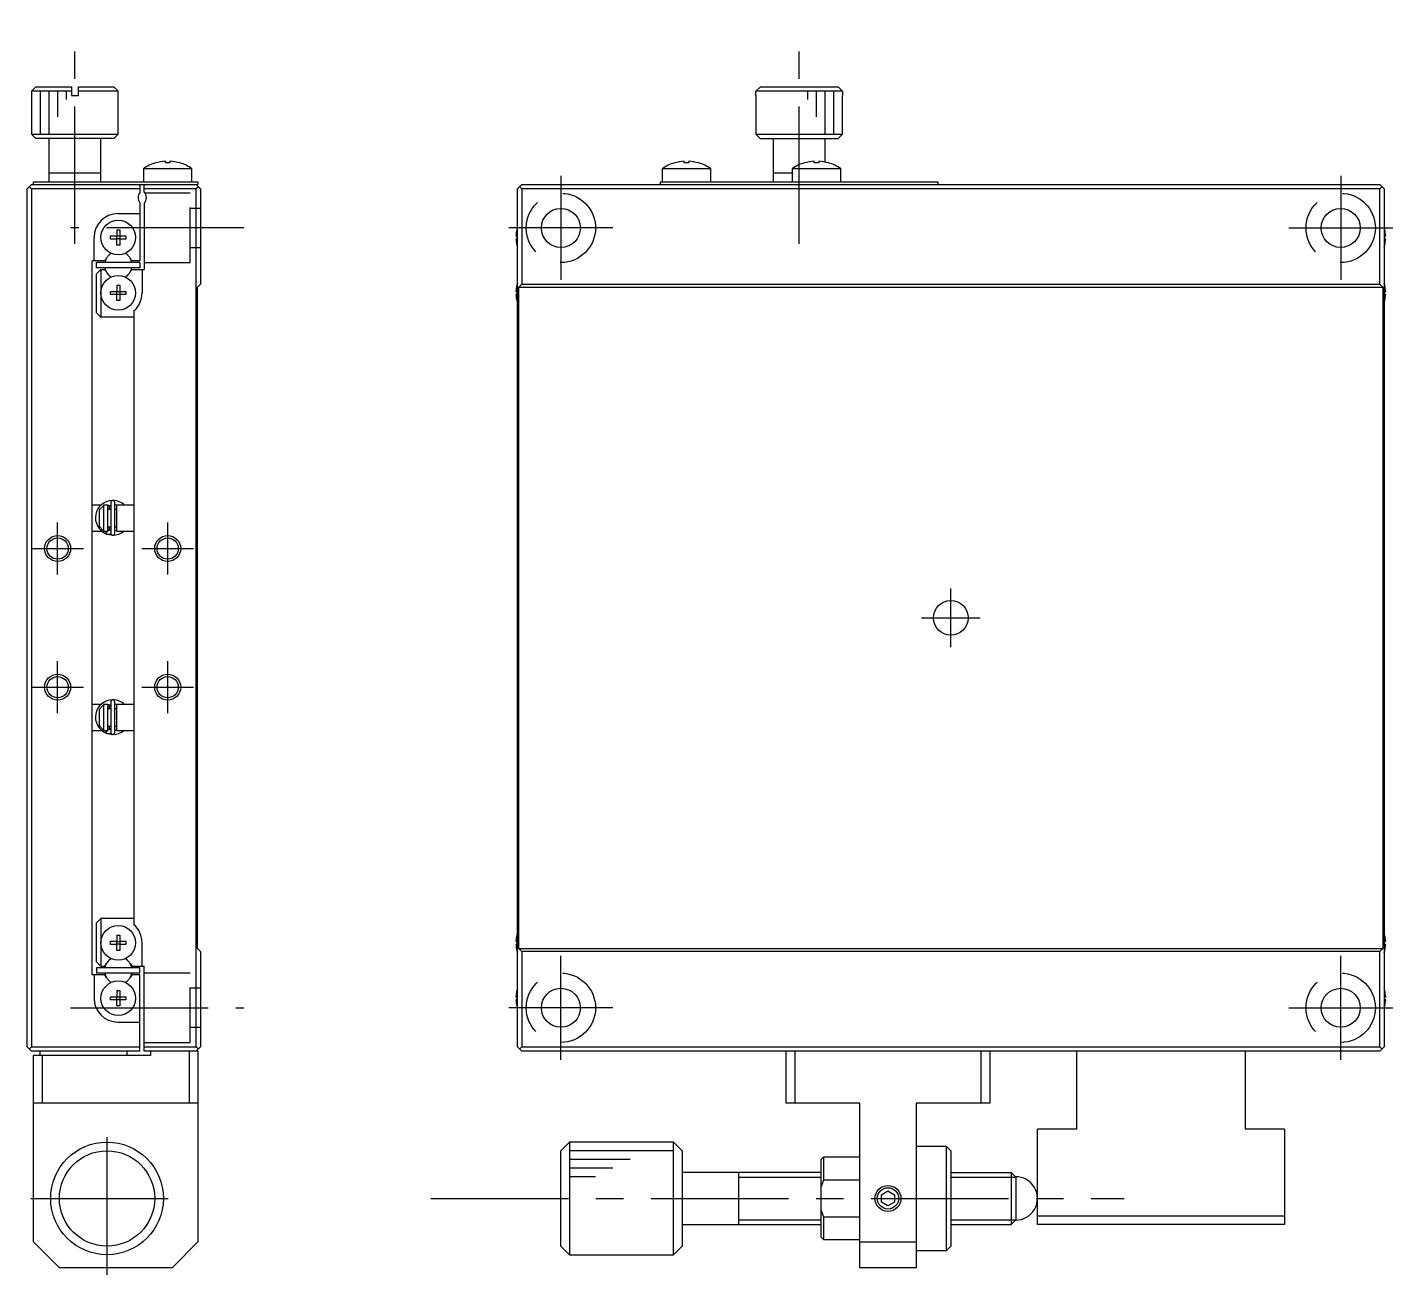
# Model space of a CAD drawing. Extents: x 0 to 346, y -8 to 251.
# Drawn here: x 188.6 to 346.2, y 60.3 to 204.3 of the extents above; entities that cross this region are included whole.
import ezdxf

# ---------------------------------------------------------------- set-up
doc = ezdxf.new("R2010")
doc.units = 0
doc.header["$LTSCALE"] = 0.5
doc.linetypes.add('CENTER', pattern=[50.8, 31.75, -6.35, 6.35, -6.35])
doc.linetypes.add('DASHED', pattern=[19.05, 12.7, -6.35])
for name, color, linetype in [('MSM_CENTER', 1, 'CENTER'), ('MSM_CONTINUOUS', 7, 'CONTINUOUS'), ('MSM_DASHED', 4, 'DASHED'), ('MSM_NARROW', 5, 'CONTINUOUS')]:
    doc.layers.add(name, color=color, linetype=linetype)

msp = doc.modelspace()

# ---------------------------------------------------------------- linework, layer by layer
at = {"layer": 'MSM_CENTER'}
for p, q in [((194.091961, 179.291837), (194.091961, 204.291837)), ((277.675445, 179.291837), (277.675445, 204.291837)), ((250.175445, 187.141837), (250.175445, 175.141837)), ((340.175442, 187.141837), (340.175442, 175.141837)), ((213.591961, 181.141837), (193.591961, 181.141837)), ((256.175445, 181.141837), (244.175445, 181.141837)), ((334.175442, 181.141837), (346.175442, 181.141837)), ((192.091961, 141.141836), (192.091961, 147.141838)), ((204.791961, 141.141836), (204.791961, 147.141838)), ((189.091959, 144.141837), (195.091962, 144.141837)), ((201.791959, 144.141837), (207.791962, 144.141837)), ((295.175445, 132.741837), (295.175445, 139.541837)), ((291.775445, 136.141837), (298.575445, 136.141837)), ((192.091961, 125.141836), (192.091961, 131.141838)), ((204.791961, 125.141836), (204.791961, 131.141838)), ((189.091959, 128.141837), (195.091962, 128.141837)), ((201.791959, 128.141837), (207.791962, 128.141837)), ((250.175445, 85.14184), (250.175445, 97.14184)), ((340.175442, 85.14184), (340.175442, 97.14184)), ((193.591961, 91.141837), (213.591961, 91.141837)), ((256.175445, 91.14184), (244.175445, 91.14184)), ((334.175442, 91.14184), (346.175442, 91.14184)), ((197.791961, 60.341837), (197.791961, 77.941837)), ((188.991961, 69.141837), (206.591961, 69.141837)), ((235.175445, 69.141837), (315.175445, 69.141837))]:
    msp.add_line(p, q, dxfattribs=at)
at = {"layer": 'MSM_CONTINUOUS'}
for p, q in [((189.591961, 197.441837), (189.091961, 196.941837)), ((189.591961, 197.441837), (193.691961, 197.441837)), ((193.691961, 197.441837), (193.691961, 196.441837)), ((194.491961, 197.441837), (198.591961, 197.441837)), ((194.491961, 196.441837), (194.491961, 197.441837)), ((199.091961, 196.941837), (198.591961, 197.441837)), ((272.691471, 196.941837), (273.193258, 197.441837)), ((273.193258, 197.441837), (282.157632, 197.441837)), ((282.157632, 197.441837), (282.65942, 196.941837)), ((193.691961, 196.941837), (189.091961, 196.941837)), ((189.091961, 196.941837), (189.091961, 191.941837)), ((193.691961, 196.441837), (194.491961, 196.441837)), ((199.091961, 196.941837), (194.491961, 196.941837)), ((199.091961, 191.941837), (199.091961, 196.941837)), ((272.675445, 196.441837), (272.691471, 196.441837)), ((272.675445, 196.441837), (272.675445, 191.941837)), ((272.691471, 196.441837), (272.691471, 196.941837)), ((282.65942, 196.941837), (272.691471, 196.941837)), ((282.65942, 196.941837), (282.65942, 196.441837)), ((282.65942, 196.441837), (282.675445, 196.441837)), ((282.675445, 191.941837), (282.675445, 196.441837)), ((189.091961, 191.941837), (199.091961, 191.941837)), ((189.091961, 191.941837), (189.591961, 191.441837)), ((198.591961, 191.441837), (189.591961, 191.441837)), ((191.091961, 191.441837), (191.091961, 186.441837)), ((197.091961, 186.441837), (197.091961, 191.441837)), ((198.591961, 191.441837), (199.091961, 191.941837)), ((272.675445, 191.941837), (282.675445, 191.941837)), ((272.675445, 191.941837), (273.175445, 191.441837)), ((273.175445, 191.441837), (282.175445, 191.441837)), ((274.675445, 191.441837), (274.675445, 186.441837)), ((280.675445, 188.733912), (280.675445, 191.441837)), ((282.175445, 191.441837), (282.675445, 191.941837)), ((201.991961, 187.9843), (207.591961, 187.9843)), ((201.991961, 187.9843), (201.991961, 186.441837)), ((203.392822, 188.635041), (203.389813, 188.64121)), ((204.531961, 188.635041), (204.531961, 188.828299)), ((205.051961, 188.635041), (204.531961, 188.635041)), ((205.051961, 188.828299), (205.051961, 188.635041)), ((206.194109, 188.64121), (206.1911, 188.635041)), ((207.591961, 186.441837), (207.591961, 187.9843)), ((261.875445, 187.9843), (261.875445, 186.441837)), ((261.875445, 187.9843), (267.475445, 187.9843)), ((263.276306, 188.635041), (263.273297, 188.64121)), ((264.415445, 188.635041), (264.415445, 188.828299)), ((264.935445, 188.635041), (264.415445, 188.635041)), ((264.935445, 188.828299), (264.935445, 188.635041)), ((266.077593, 188.64121), (266.074584, 188.635041)), ((267.475445, 186.441837), (267.475445, 187.9843)), ((276.875445, 187.9843), (276.875445, 186.441837)), ((276.875445, 187.9843), (282.475445, 187.9843)), ((278.276306, 188.635041), (278.273297, 188.64121)), ((279.415445, 188.635041), (279.415445, 188.828299)), ((279.935445, 188.635041), (279.415445, 188.635041)), ((279.935445, 188.828299), (279.935445, 188.635041)), ((281.077593, 188.64121), (281.074584, 188.635041)), ((282.475445, 186.441837), (282.475445, 187.9843)), ((189.091961, 186.141837), (188.591961, 185.641837)), ((189.091961, 186.141837), (208.291961, 186.141837)), ((189.291961, 186.141837), (189.291961, 186.441837)), ((189.291961, 186.441837), (208.291961, 186.441837)), ((197.091961, 187.441837), (191.091961, 187.441837)), ((201.591961, 186.141837), (201.591961, 185.241837)), ((202.091961, 185.303275), (202.091961, 186.141837)), ((208.591961, 185.641837), (208.091961, 186.141837)), ((208.291961, 186.441837), (208.291961, 186.141837)), ((245.675445, 186.141837), (245.175445, 185.641837)), ((245.675445, 186.141837), (344.675445, 186.141837)), ((261.675445, 186.141837), (261.675445, 186.441837)), ((261.675445, 186.441837), (293.675445, 186.441837)), ((276.875445, 187.441837), (274.675445, 187.441837)), ((293.675445, 186.441837), (293.675445, 186.141837)), ((345.175445, 185.641837), (344.675445, 186.141837)), ((188.591961, 86.641837), (188.591961, 185.641837)), ((189.091961, 185.641837), (188.841961, 185.891837)), ((201.591961, 185.641837), (189.091961, 185.641837)), ((189.091961, 185.641837), (189.091961, 86.641837)), ((208.091961, 185.641837), (202.091961, 185.641837)), ((208.341961, 185.891837), (208.091961, 185.641837)), ((208.091961, 86.641837), (208.091961, 185.641837)), ((208.591961, 185.641837), (208.591961, 174.641837)), ((245.175445, 86.641837), (245.175445, 185.641837)), ((245.675445, 185.641837), (245.425445, 185.891837)), ((344.675445, 185.641837), (245.675445, 185.641837)), ((245.675445, 185.641837), (245.675445, 174.641837)), ((344.925445, 185.891837), (344.675445, 185.641837)), ((344.675445, 174.641837), (344.675445, 185.641837)), ((345.175445, 185.641837), (345.175445, 86.641837)), ((201.591961, 184.041837), (201.591961, 177.341837)), ((202.091961, 183.980399), (202.091961, 176.341837)), ((199.041961, 182.791837), (201.591961, 182.791837)), ((196.291961, 177.341837), (196.291961, 180.041837)), ((198.2056, 179.861837), (198.2056, 180.221837)), ((198.2056, 180.221837), (198.911961, 180.221837)), ((198.911961, 179.861837), (198.2056, 179.861837)), ((198.911961, 180.928198), (199.271961, 180.928198)), ((198.911961, 180.928198), (198.911961, 180.221837)), ((198.922333, 180.211465), (198.911961, 180.221837)), ((198.922333, 179.872209), (198.911961, 179.861837)), ((198.911961, 179.155475), (198.911961, 179.861837)), ((198.922333, 180.211465), (199.261589, 180.211465)), ((198.922333, 179.872209), (198.922333, 180.211465)), ((199.261589, 179.872209), (198.922333, 179.872209)), ((199.261589, 180.211465), (199.271961, 180.221837)), ((199.261589, 180.211465), (199.261589, 179.872209)), ((199.261589, 179.872209), (199.271961, 179.861837)), ((199.271961, 180.928198), (199.271961, 180.221837)), ((199.271961, 180.221837), (199.978323, 180.221837)), ((199.271961, 179.861837), (199.271961, 179.155475)), ((199.978323, 179.861837), (199.271961, 179.861837)), ((199.978323, 180.221837), (199.978323, 179.861837)), ((244.985586, 180.221837), (245.105924, 180.221837)), ((245.105924, 179.861837), (244.985586, 179.861837)), ((245.101301, 180.930453), (245.105924, 180.928198)), ((245.105924, 180.221837), (245.105924, 179.861837)), ((345.244967, 180.928198), (345.249589, 180.930453)), ((345.244967, 180.221837), (345.365304, 180.221837)), ((345.244967, 179.861837), (345.244967, 180.221837)), ((345.365304, 179.861837), (345.244967, 179.861837)), ((199.271961, 179.155475), (198.911961, 179.155475)), ((245.105924, 179.155475), (245.101301, 179.153221)), ((345.249589, 179.153221), (345.244967, 179.155475)), ((196.091961, 94.941837), (196.091961, 177.341837)), ((197.547549, 177.341837), (196.091961, 177.341837)), ((196.591961, 176.541837), (196.591961, 177.141837)), ((201.591961, 177.141837), (196.591961, 177.141837)), ((201.591961, 176.541837), (196.591961, 176.541837)), ((197.717146, 177.635587), (197.547549, 177.341837)), ((200.636373, 177.341837), (200.466776, 177.635587)), ((201.591961, 177.341837), (200.636373, 177.341837)), ((201.591961, 177.141837), (201.591961, 176.541837)), ((196.591961, 175.841837), (197.091961, 176.341837)), ((196.591961, 171.341837), (196.591961, 175.841837)), ((197.091961, 176.341837), (197.547549, 176.341837)), ((197.091961, 176.341837), (197.091961, 170.841837)), ((197.547549, 176.341837), (197.717146, 176.048087)), ((200.466776, 176.048087), (200.636373, 176.341837)), ((200.636373, 176.341837), (202.091961, 176.341837)), ((201.841961, 176.341837), (201.841961, 173.641837)), ((198.2056, 173.461837), (198.2056, 173.821837)), ((198.2056, 173.821837), (198.911961, 173.821837)), ((198.911961, 173.461837), (198.2056, 173.461837)), ((198.911961, 174.528198), (199.271961, 174.528198)), ((198.911961, 174.528198), (198.911961, 173.821837)), ((198.922333, 173.811465), (198.911961, 173.821837)), ((198.922333, 173.472209), (198.911961, 173.461837)), ((198.911961, 172.755475), (198.911961, 173.461837)), ((198.922333, 173.811465), (199.261589, 173.811465)), ((198.922333, 173.472209), (198.922333, 173.811465)), ((199.261589, 173.472209), (198.922333, 173.472209)), ((199.261589, 173.811465), (199.271961, 173.821837)), ((199.261589, 173.811465), (199.261589, 173.472209)), ((199.261589, 173.472209), (199.271961, 173.461837)), ((199.271961, 174.528198), (199.271961, 173.821837)), ((199.271961, 173.821837), (199.978323, 173.821837)), ((199.271961, 173.461837), (199.271961, 172.755475)), ((199.978323, 173.461837), (199.271961, 173.461837)), ((199.978323, 173.821837), (199.978323, 173.461837)), ((208.241961, 174.291837), (208.591961, 174.641837)), ((208.241961, 97.991837), (208.241961, 174.291837)), ((244.985586, 173.821837), (245.105924, 173.821837)), ((245.105924, 173.461837), (244.985586, 173.461837)), ((245.101301, 174.530453), (245.105924, 174.528198)), ((245.105924, 173.821837), (245.105924, 173.461837)), ((245.325445, 174.291837), (245.675445, 174.641837)), ((245.325445, 97.991837), (245.325445, 174.291837)), ((245.325445, 174.291837), (345.025445, 174.291837)), ((245.675445, 174.641837), (344.675445, 174.641837)), ((344.675445, 174.641837), (345.025445, 174.291837)), ((345.025445, 174.291837), (345.025445, 97.991837)), ((345.244967, 174.528198), (345.249589, 174.530453)), ((345.244967, 173.821837), (345.365304, 173.821837)), ((345.244967, 173.461837), (345.244967, 173.821837)), ((345.365304, 173.461837), (345.244967, 173.461837)), ((199.271961, 172.755475), (198.911961, 172.755475)), ((245.105924, 172.755475), (245.101301, 172.753221)), ((345.249589, 172.753221), (345.244967, 172.755475)), ((197.091961, 170.841837), (196.591961, 171.341837)), ((200.891961, 170.841837), (197.091961, 170.841837)), ((200.891961, 171.562775), (200.891961, 100.720899)), ((197.090316, 149.141837), (196.091961, 149.141837)), ((196.891961, 148.558352), (197.391961, 149.08752)), ((196.891961, 148.558352), (196.891961, 146.725322)), ((197.891961, 149.141837), (197.391961, 149.141837)), ((197.391961, 149.141837), (197.391961, 146.141837)), ((197.731091, 149.544998), (197.678997, 149.525335)), ((197.891961, 146.141837), (197.891961, 149.141837)), ((198.232145, 148.641837), (197.891961, 148.641837)), ((197.895627, 149.124497), (197.906707, 149.126938)), ((197.906707, 149.126938), (197.920158, 149.129256)), ((197.920158, 149.129256), (197.933712, 149.130892)), ((197.933712, 149.130892), (197.947332, 149.131843)), ((197.947332, 149.131843), (197.960985, 149.132104)), ((197.960985, 149.132104), (197.974635, 149.131676)), ((197.974635, 149.131676), (197.988247, 149.13056)), ((197.988247, 149.13056), (198.001786, 149.128757)), ((198.001786, 149.128757), (198.015216, 149.126274)), ((198.015216, 149.126274), (198.028504, 149.123117)), ((198.028504, 149.123117), (198.041615, 149.119295)), ((198.041615, 149.119295), (198.054515, 149.114817)), ((198.054515, 149.114817), (198.067173, 149.109697)), ((198.067173, 149.109697), (198.079555, 149.103949)), ((198.079555, 149.103949), (198.091631, 149.097587)), ((198.091631, 149.097587), (198.103371, 149.090629)), ((198.091961, 148.641837), (198.091961, 149.097853)), ((198.103371, 149.090629), (198.114745, 149.083093)), ((198.114745, 149.083093), (198.125726, 149.075)), ((198.125726, 149.075), (198.136287, 149.066372)), ((198.136287, 149.066372), (198.146402, 149.05723)), ((198.146402, 149.05723), (198.156048, 149.047598)), ((198.156048, 149.047598), (198.1652, 149.037501)), ((198.1652, 149.037501), (198.173837, 149.026966)), ((198.173837, 149.026966), (198.18194, 149.016018)), ((198.18194, 149.016018), (198.18949, 149.004686)), ((198.18949, 149.004686), (198.196469, 148.992997)), ((198.196469, 148.992997), (198.20286, 148.980982)), ((198.20286, 148.980982), (198.208651, 148.968668)), ((198.208651, 148.968668), (198.213827, 148.956088)), ((198.213827, 148.956088), (198.218378, 148.943271)), ((198.218378, 148.943271), (198.222292, 148.930249)), ((198.222292, 148.930249), (198.225562, 148.917052)), ((198.225562, 148.917052), (198.228181, 148.903714)), ((198.228181, 148.903714), (198.230142, 148.890265)), ((198.230142, 148.890265), (198.231441, 148.876738)), ((198.231441, 148.876738), (198.232076, 148.863165)), ((198.232076, 148.863165), (198.232145, 148.857058)), ((198.232145, 149.457921), (198.232145, 145.907921)), ((198.682145, 145.907921), (198.682145, 149.457921)), ((198.891961, 148.641837), (198.682145, 148.641837)), ((198.68221, 149.216716), (198.980977, 149.142245)), ((200.891961, 149.141837), (198.891961, 149.141837)), ((198.891961, 149.141837), (198.891961, 146.141837)), ((197.391961, 146.196154), (196.891961, 146.725322)), ((197.891961, 146.641837), (198.232145, 146.641837)), ((198.091961, 146.26837), (198.091961, 146.641837)), ((198.682145, 146.641837), (198.891961, 146.641837)), ((196.091961, 146.141837), (197.183617, 146.141837)), ((197.391961, 146.141837), (197.891961, 146.141837)), ((197.597278, 145.877831), (197.677841, 145.841594)), ((197.669966, 145.844899), (197.750225, 146.086811)), ((197.677135, 145.849), (197.677102, 145.845069)), ((197.677102, 145.845069), (197.677502, 145.842579)), ((197.677687, 145.854084), (197.677135, 145.849)), ((197.677502, 145.842579), (197.677815, 145.841755)), ((197.678753, 145.860292), (197.677687, 145.854084)), ((197.677815, 145.841755), (197.678997, 145.840508)), ((197.677841, 145.841594), (197.722225, 145.823459)), ((197.680329, 145.867586), (197.678753, 145.860292)), ((197.678997, 145.840508), (197.710659, 145.82801)), ((197.682404, 145.875925), (197.680329, 145.867586)), ((197.684967, 145.88526), (197.682404, 145.875925)), ((197.688003, 145.895538), (197.684967, 145.88526)), ((197.691494, 145.906699), (197.688003, 145.895538)), ((197.69542, 145.918677), (197.691494, 145.906699)), ((197.699759, 145.931404), (197.69542, 145.918677)), ((197.704484, 145.944806), (197.699759, 145.931404)), ((197.70957, 145.958805), (197.704484, 145.944806)), ((197.714985, 145.97332), (197.70957, 145.958805)), ((197.710659, 145.82801), (197.744678, 145.816456)), ((197.720699, 145.988267), (197.714985, 145.97332)), ((197.726679, 146.003559), (197.720699, 145.988267)), ((197.722225, 145.823459), (198.437739, 145.683777)), ((197.73289, 146.019107), (197.726679, 146.003559)), ((197.739296, 146.034821), (197.73289, 146.019107)), ((197.74586, 146.050611), (197.739296, 146.034821)), ((197.744678, 145.816456), (197.779225, 145.806612)), ((197.752544, 146.066384), (197.74586, 146.050611)), ((197.750225, 146.086811), (197.775363, 146.141853)), ((197.759308, 146.08205), (197.752544, 146.066384)), ((197.766115, 146.097516), (197.759308, 146.08205)), ((197.772924, 146.112695), (197.766115, 146.097516)), ((197.779695, 146.127497), (197.772924, 146.112695)), ((197.779225, 145.806612), (197.814216, 145.798502)), ((197.786391, 146.141837), (197.779695, 146.127497)), ((197.814216, 145.798502), (197.849563, 145.792146)), ((197.849563, 145.792146), (197.88518, 145.787561)), ((197.88518, 145.787561), (197.920979, 145.784755)), ((197.900602, 146.24019), (197.891943, 146.242266)), ((197.914004, 146.237561), (197.900602, 146.24019)), ((197.927522, 146.235612), (197.914004, 146.237561)), ((197.920979, 145.784755), (197.956872, 145.783738)), ((197.941121, 146.234348), (197.927522, 146.235612)), ((197.954764, 146.233772), (197.941121, 146.234348)), ((197.968418, 146.233886), (197.954764, 146.233772)), ((197.956872, 145.783738), (197.992771, 145.78451)), ((197.982046, 146.234689), (197.968418, 146.233886)), ((197.995615, 146.236178), (197.982046, 146.234689)), ((197.992771, 145.78451), (198.028587, 145.787069)), ((198.009088, 146.238349), (197.995615, 146.236178)), ((198.022432, 146.241195), (198.009088, 146.238349)), ((198.035612, 146.244709), (198.022432, 146.241195)), ((198.028587, 145.787069), (198.064232, 145.79141)), ((198.048596, 146.248881), (198.035612, 146.244709)), ((198.06135, 146.253698), (198.048596, 146.248881)), ((198.073843, 146.259148), (198.06135, 146.253698)), ((198.064232, 145.79141), (198.099619, 145.797522)), ((198.086043, 146.265216), (198.073843, 146.259148)), ((198.097921, 146.271885), (198.086043, 146.265216)), ((198.109448, 146.279138), (198.097921, 146.271885)), ((198.099619, 145.797522), (198.134661, 145.80539)), ((198.120594, 146.286955), (198.109448, 146.279138)), ((198.131335, 146.295315), (198.120594, 146.286955)), ((198.141643, 146.304197), (198.131335, 146.295315)), ((198.134661, 145.80539), (198.169271, 145.814995)), ((198.151495, 146.313579), (198.141643, 146.304197)), ((198.160866, 146.323435), (198.151495, 146.313579)), ((198.169736, 146.333742), (198.160866, 146.323435)), ((198.169271, 145.814995), (198.203364, 145.826312)), ((198.178084, 146.344473), (198.169736, 146.333742)), ((198.185889, 146.355601), (198.178084, 146.344473)), ((198.193135, 146.367098), (198.185889, 146.355601)), ((198.199804, 146.378938), (198.193135, 146.367098)), ((198.205882, 146.39109), (198.199804, 146.378938)), ((198.203364, 145.826312), (198.236857, 145.839316)), ((198.211354, 146.403525), (198.205882, 146.39109)), ((198.216209, 146.416213), (198.211354, 146.403525)), ((198.220434, 146.429123), (198.216209, 146.416213)), ((198.224021, 146.442225), (198.220434, 146.429123)), ((198.226962, 146.455488), (198.224021, 146.442225)), ((198.229249, 146.468878), (198.226962, 146.455488)), ((198.230877, 146.482365), (198.229249, 146.468878)), ((198.231843, 146.495916), (198.230877, 146.482365)), ((198.232145, 146.508785), (198.231843, 146.495916)), ((198.236857, 145.839316), (198.242228, 145.841582)), ((198.892086, 146.194891), (198.682201, 146.148813)), ((198.891961, 146.141837), (200.891961, 146.141837)), ((197.090316, 126.141837), (196.091961, 126.141837)), ((196.891961, 125.558352), (197.391961, 126.08752)), ((197.891961, 126.141837), (197.391961, 126.141837)), ((197.391961, 126.141837), (197.391961, 123.141837)), ((197.731091, 126.544998), (197.678997, 126.525335)), ((197.891961, 123.141837), (197.891961, 126.141837)), ((197.895627, 126.124497), (197.906707, 126.126938)), ((197.906707, 126.126938), (197.920158, 126.129256)), ((197.920158, 126.129256), (197.933712, 126.130892)), ((197.933712, 126.130892), (197.947332, 126.131843)), ((197.947332, 126.131843), (197.960985, 126.132104)), ((197.960985, 126.132104), (197.974635, 126.131676)), ((197.974635, 126.131676), (197.988247, 126.13056)), ((197.988247, 126.13056), (198.001786, 126.128757)), ((198.001786, 126.128757), (198.015216, 126.126274)), ((198.015216, 126.126274), (198.028504, 126.123117)), ((198.028504, 126.123117), (198.041615, 126.119295)), ((198.041615, 126.119295), (198.054515, 126.114817)), ((198.054515, 126.114817), (198.067173, 126.109697)), ((198.067173, 126.109697), (198.079555, 126.103949)), ((198.079555, 126.103949), (198.091631, 126.097587)), ((198.091631, 126.097587), (198.103371, 126.090629)), ((198.091961, 125.641837), (198.091961, 126.097853)), ((198.103371, 126.090629), (198.114745, 126.083093)), ((198.114745, 126.083093), (198.125726, 126.075)), ((198.125726, 126.075), (198.136287, 126.066372)), ((198.232145, 126.457921), (198.232145, 122.907921)), ((198.682145, 122.907921), (198.682145, 126.457921)), ((198.68221, 126.216716), (198.980977, 126.142245)), ((200.891961, 126.141837), (198.891961, 126.141837)), ((198.891961, 126.141837), (198.891961, 123.141837)), ((196.891961, 125.558352), (196.891961, 123.725322)), ((198.232145, 125.641837), (197.891961, 125.641837)), ((198.136287, 126.066372), (198.146402, 126.05723)), ((198.146402, 126.05723), (198.156048, 126.047598)), ((198.156048, 126.047598), (198.1652, 126.037501)), ((198.1652, 126.037501), (198.173837, 126.026966)), ((198.173837, 126.026966), (198.18194, 126.016018)), ((198.18194, 126.016018), (198.18949, 126.004686)), ((198.18949, 126.004686), (198.196469, 125.992997)), ((198.196469, 125.992997), (198.20286, 125.980982)), ((198.20286, 125.980982), (198.208651, 125.968668)), ((198.208651, 125.968668), (198.213827, 125.956088)), ((198.213827, 125.956088), (198.218378, 125.943271)), ((198.218378, 125.943271), (198.222292, 125.930249)), ((198.222292, 125.930249), (198.225562, 125.917052)), ((198.225562, 125.917052), (198.228181, 125.903714)), ((198.228181, 125.903714), (198.230142, 125.890265)), ((198.230142, 125.890265), (198.231441, 125.876738)), ((198.231441, 125.876738), (198.232076, 125.863165)), ((198.232076, 125.863165), (198.232145, 125.857058)), ((198.891961, 125.641837), (198.682145, 125.641837)), ((196.091961, 123.141837), (197.183617, 123.141837)), ((197.391961, 123.196154), (196.891961, 123.725322)), ((197.391961, 123.141837), (197.891961, 123.141837)), ((197.669966, 122.844899), (197.750225, 123.086811)), ((197.69543, 122.918705), (197.691503, 122.906726)), ((197.699768, 122.931432), (197.69543, 122.918705)), ((197.704494, 122.944833), (197.699768, 122.931432)), ((197.709579, 122.958831), (197.704494, 122.944833)), ((197.714994, 122.973344), (197.709579, 122.958831)), ((197.720708, 122.988289), (197.714994, 122.973344)), ((197.726687, 123.003579), (197.720708, 122.988289)), ((197.732898, 123.019125), (197.726687, 123.003579)), ((197.739303, 123.034838), (197.732898, 123.019125)), ((197.745866, 123.050625), (197.739303, 123.034838)), ((197.752549, 123.066396), (197.745866, 123.050625)), ((197.750225, 123.086811), (197.775363, 123.141853)), ((197.759312, 123.082059), (197.752549, 123.066396)), ((197.766118, 123.097523), (197.759312, 123.082059)), ((197.772926, 123.112699), (197.766118, 123.097523)), ((197.779696, 123.127499), (197.772926, 123.112699)), ((197.786391, 123.141837), (197.779696, 123.127499)), ((197.900602, 123.24019), (197.891943, 123.242266)), ((197.891961, 123.641837), (198.232145, 123.641837)), ((197.914004, 123.237561), (197.900602, 123.24019)), ((197.927522, 123.235612), (197.914004, 123.237561)), ((197.941121, 123.234348), (197.927522, 123.235612)), ((197.954764, 123.233772), (197.941121, 123.234348)), ((197.968418, 123.233886), (197.954764, 123.233772)), ((197.982046, 123.234689), (197.968418, 123.233886)), ((197.995615, 123.236178), (197.982046, 123.234689)), ((198.009088, 123.238349), (197.995615, 123.236178)), ((198.022432, 123.241195), (198.009088, 123.238349)), ((198.035612, 123.244709), (198.022432, 123.241195)), ((198.048596, 123.248881), (198.035612, 123.244709)), ((198.06135, 123.253698), (198.048596, 123.248881)), ((198.073843, 123.259148), (198.06135, 123.253698)), ((198.086043, 123.265216), (198.073843, 123.259148)), ((198.097921, 123.271885), (198.086043, 123.265216)), ((198.091961, 123.26837), (198.091961, 123.641837)), ((198.109448, 123.279138), (198.097921, 123.271885)), ((198.120594, 123.286955), (198.109448, 123.279138)), ((198.131335, 123.295315), (198.120594, 123.286955)), ((198.141643, 123.304197), (198.131335, 123.295315)), ((198.151495, 123.313579), (198.141643, 123.304197)), ((198.160866, 123.323435), (198.151495, 123.313579)), ((198.169736, 123.333742), (198.160866, 123.323435)), ((198.178084, 123.344473), (198.169736, 123.333742)), ((198.185889, 123.355601), (198.178084, 123.344473)), ((198.193135, 123.367098), (198.185889, 123.355601)), ((198.199804, 123.378938), (198.193135, 123.367098)), ((198.205882, 123.39109), (198.199804, 123.378938)), ((198.211354, 123.403525), (198.205882, 123.39109)), ((198.216209, 123.416213), (198.211354, 123.403525)), ((198.220434, 123.429123), (198.216209, 123.416213)), ((198.224021, 123.442225), (198.220434, 123.429123)), ((198.226962, 123.455488), (198.224021, 123.442225)), ((198.229249, 123.468878), (198.226962, 123.455488)), ((198.230877, 123.482365), (198.229249, 123.468878)), ((198.231843, 123.495916), (198.230877, 123.482365)), ((198.232145, 123.508785), (198.231843, 123.495916)), ((198.682145, 123.641837), (198.891961, 123.641837)), ((198.892086, 123.194891), (198.682201, 123.148813)), ((198.891961, 123.141837), (200.891961, 123.141837)), ((197.597278, 122.877831), (197.670396, 122.84476)), ((197.670396, 122.84476), (197.722225, 122.823459)), ((197.677136, 122.849016), (197.677101, 122.845081)), ((197.677101, 122.845081), (197.677502, 122.842579)), ((197.677689, 122.854103), (197.677136, 122.849016)), ((197.677502, 122.842579), (197.677815, 122.841755)), ((197.678757, 122.860313), (197.677689, 122.854103)), ((197.677815, 122.841755), (197.678997, 122.840508)), ((197.680334, 122.867609), (197.678757, 122.860313)), ((197.678997, 122.840508), (197.710659, 122.82801)), ((197.682411, 122.87595), (197.680334, 122.867609)), ((197.684975, 122.885287), (197.682411, 122.87595)), ((197.688011, 122.895565), (197.684975, 122.885287)), ((197.691503, 122.906726), (197.688011, 122.895565)), ((197.710659, 122.82801), (197.744678, 122.816456)), ((197.722225, 122.823459), (198.437739, 122.683777)), ((197.744678, 122.816456), (197.779225, 122.806612)), ((197.779225, 122.806612), (197.814216, 122.798502)), ((197.814216, 122.798502), (197.849563, 122.792146)), ((197.849563, 122.792146), (197.88518, 122.787561)), ((197.88518, 122.787561), (197.920979, 122.784755)), ((197.920979, 122.784755), (197.956872, 122.783738)), ((197.956872, 122.783738), (197.992771, 122.78451)), ((197.992771, 122.78451), (198.028587, 122.787069)), ((198.028587, 122.787069), (198.064232, 122.79141)), ((198.064232, 122.79141), (198.099619, 122.797522)), ((198.099619, 122.797522), (198.134661, 122.80539)), ((198.134661, 122.80539), (198.169271, 122.814995)), ((198.169271, 122.814995), (198.203364, 122.826312)), ((198.203364, 122.826312), (198.236857, 122.839316)), ((198.236857, 122.839316), (198.242228, 122.841582)), ((196.591961, 100.941837), (197.091961, 101.441837)), ((196.591961, 96.441837), (196.591961, 100.941837)), ((200.891961, 101.441837), (197.091961, 101.441837)), ((197.091961, 101.441837), (197.091961, 95.941837)), ((198.911961, 99.528198), (199.271961, 99.528198)), ((198.911961, 99.528198), (198.911961, 98.821837)), ((199.271961, 99.528198), (199.271961, 98.821837)), ((245.101301, 99.530453), (245.105924, 99.528198)), ((345.244967, 99.528198), (345.249589, 99.530453)), ((198.2056, 98.461837), (198.2056, 98.821837)), ((198.2056, 98.821837), (198.911961, 98.821837)), ((198.911961, 98.461837), (198.2056, 98.461837)), ((198.922333, 98.811465), (198.911961, 98.821837)), ((198.922333, 98.472209), (198.911961, 98.461837)), ((198.911961, 97.755475), (198.911961, 98.461837)), ((199.271961, 97.755475), (198.911961, 97.755475)), ((198.922333, 98.811465), (199.261589, 98.811465)), ((198.922333, 98.472209), (198.922333, 98.811465)), ((199.261589, 98.472209), (198.922333, 98.472209)), ((199.261589, 98.811465), (199.271961, 98.821837)), ((199.261589, 98.811465), (199.261589, 98.472209)), ((199.261589, 98.472209), (199.271961, 98.461837)), ((199.271961, 98.821837), (199.978323, 98.821837)), ((199.271961, 98.461837), (199.271961, 97.755475)), ((199.978323, 98.461837), (199.271961, 98.461837)), ((199.978323, 98.821837), (199.978323, 98.461837)), ((201.841961, 95.941837), (201.841961, 98.641837)), ((208.591961, 97.641837), (208.241961, 97.991837)), ((244.985586, 98.821837), (245.105924, 98.821837)), ((245.105924, 98.461837), (244.985586, 98.461837)), ((245.105924, 97.755475), (245.101301, 97.753221)), ((245.105924, 98.821837), (245.105924, 98.461837)), ((245.675445, 97.641837), (245.325445, 97.991837)), ((245.325445, 97.991837), (345.025445, 97.991837)), ((345.025445, 97.991837), (344.675445, 97.641837)), ((345.244967, 98.821837), (345.365304, 98.821837)), ((345.244967, 98.461837), (345.244967, 98.821837)), ((345.365304, 98.461837), (345.244967, 98.461837)), ((345.249589, 97.753221), (345.244967, 97.755475)), ((197.091961, 95.941837), (196.591961, 96.441837)), ((197.547549, 95.941837), (197.717146, 96.235587)), ((200.466776, 96.235587), (200.636373, 95.941837)), ((208.591961, 97.641837), (208.591961, 86.641837)), ((245.675445, 97.641837), (245.675445, 86.641837)), ((344.675445, 97.641837), (245.675445, 97.641837)), ((344.675445, 86.641837), (344.675445, 97.641837)), ((197.547549, 94.941837), (196.091961, 94.941837)), ((196.291961, 94.941837), (196.291961, 92.241837)), ((196.591961, 95.741837), (196.591961, 95.141837)), ((201.591961, 95.741837), (196.591961, 95.741837)), ((201.591961, 95.141837), (196.591961, 95.141837)), ((197.091961, 95.941837), (197.547549, 95.941837)), ((197.717146, 94.648087), (197.547549, 94.941837)), ((200.636373, 94.941837), (200.466776, 94.648087)), ((200.636373, 95.941837), (202.091961, 95.941837)), ((201.591961, 94.941837), (200.636373, 94.941837)), ((201.591961, 95.141837), (201.591961, 95.741837)), ((201.591961, 86.141837), (201.591961, 94.941837)), ((202.091961, 86.141837), (202.091961, 95.941837)), ((198.911961, 93.128198), (199.271961, 93.128198)), ((198.911961, 93.128198), (198.911961, 92.421837)), ((199.271961, 93.128198), (199.271961, 92.421837)), ((245.101301, 93.130453), (245.105924, 93.128198)), ((345.244967, 93.128198), (345.249589, 93.130453)), ((198.2056, 92.061837), (198.2056, 92.421837)), ((198.2056, 92.421837), (198.911961, 92.421837)), ((198.911961, 92.061837), (198.2056, 92.061837)), ((198.922333, 92.411465), (198.911961, 92.421837)), ((198.922333, 92.072209), (198.911961, 92.061837)), ((198.911961, 91.355475), (198.911961, 92.061837)), ((198.922333, 92.411465), (199.261589, 92.411465)), ((198.922333, 92.072209), (198.922333, 92.411465)), ((199.261589, 92.072209), (198.922333, 92.072209)), ((199.261589, 92.411465), (199.271961, 92.421837)), ((199.261589, 92.411465), (199.261589, 92.072209)), ((199.261589, 92.072209), (199.271961, 92.061837)), ((199.271961, 92.421837), (199.978323, 92.421837)), ((199.271961, 92.061837), (199.271961, 91.355475)), ((199.978323, 92.061837), (199.271961, 92.061837)), ((199.978323, 92.421837), (199.978323, 92.061837)), ((244.985586, 92.421837), (245.105924, 92.421837)), ((245.105924, 92.061837), (244.985586, 92.061837)), ((245.105924, 92.421837), (245.105924, 92.061837)), ((345.244967, 92.421837), (345.365304, 92.421837)), ((345.244967, 92.061837), (345.244967, 92.421837)), ((345.365304, 92.061837), (345.244967, 92.061837)), ((199.271961, 91.355475), (198.911961, 91.355475)), ((245.105924, 91.355475), (245.101301, 91.353221)), ((345.249589, 91.353221), (345.244967, 91.355475)), ((199.041961, 89.491837), (201.591961, 89.491837)), ((189.091961, 86.141837), (188.591961, 86.641837)), ((188.841961, 86.391837), (189.091961, 86.641837)), ((189.091961, 86.641837), (201.591961, 86.641837)), ((201.591961, 86.141837), (189.091961, 86.141837)), ((189.291961, 64.141837), (189.291961, 85.641837)), ((202.791961, 85.641837), (189.291961, 85.641837)), ((190.091961, 85.641837), (190.091961, 86.141837)), ((190.291961, 85.641837), (190.291961, 80.141837)), ((200.091961, 86.141837), (200.091961, 85.641837)), ((202.091961, 86.641837), (208.091961, 86.641837)), ((208.291961, 86.141837), (202.091961, 86.141837)), ((202.791961, 86.141837), (202.791961, 85.641837)), ((207.291961, 80.141837), (207.291961, 86.141837)), ((208.091961, 86.641837), (208.341961, 86.391837)), ((208.591961, 86.641837), (208.091961, 86.141837)), ((208.291961, 86.141837), (208.291961, 64.141837)), ((245.175445, 86.641837), (245.675445, 86.141837)), ((245.425445, 86.391837), (245.675445, 86.641837)), ((245.675445, 86.641837), (344.675445, 86.641837)), ((344.675445, 86.141837), (245.675445, 86.141837)), ((276.175445, 80.141837), (276.175445, 86.141837)), ((277.175445, 86.141837), (277.175445, 80.141837)), ((298.675445, 80.141837), (298.675445, 86.141837)), ((299.675445, 86.141837), (299.675445, 80.141837)), ((309.675445, 86.141837), (309.675445, 77.141837)), ((329.175445, 77.141837), (329.175445, 86.141837)), ((344.675445, 86.641837), (344.925445, 86.391837)), ((344.675445, 86.141837), (345.175445, 86.641837)), ((208.291961, 80.141837), (189.291961, 80.141837)), ((284.675445, 80.141837), (276.175445, 80.141837)), ((284.675445, 61.141837), (284.675445, 80.141837)), ((299.675445, 80.141837), (291.175445, 80.141837)), ((291.175445, 80.141837), (291.175445, 61.141837)), ((251.175445, 75.641837), (250.175445, 74.641837)), ((251.175445, 75.641837), (251.175445, 62.641837)), ((263.175445, 75.641837), (251.175445, 75.641837)), ((264.175445, 74.641837), (263.175445, 75.641837)), ((263.175445, 62.641837), (263.175445, 75.641837)), ((309.675445, 77.141837), (305.175445, 77.141837)), ((305.175445, 66.141837), (305.175445, 77.141837)), ((333.675445, 77.141837), (329.175445, 77.141837)), ((333.675445, 77.141837), (333.675445, 66.141837)), ((250.175445, 63.641837), (250.175445, 74.641837)), ((264.175445, 74.641837), (264.175445, 63.641837)), ((294.675445, 75.141837), (291.175445, 75.141837)), ((294.675445, 63.141837), (294.675445, 75.141837)), ((295.175445, 74.641837), (294.675445, 75.141837)), ((295.175445, 74.641837), (295.175445, 63.641837)), ((280.475445, 73.891837), (280.175445, 73.591837)), ((280.175445, 73.591837), (280.175445, 64.691837)), ((280.475445, 73.891837), (280.475445, 71.263157)), ((284.675445, 73.891837), (280.475445, 73.891837)), ((280.175426, 72.141837), (264.175445, 72.141837)), ((270.675445, 72.141842), (270.675445, 66.141832)), ((280.475445, 71.263157), (280.175445, 70.460927)), ((284.675445, 71.263157), (280.475445, 71.263157)), ((295.175445, 72.141837), (302.133945, 72.141837)), ((302.133945, 72.141837), (302.133945, 66.141837)), ((302.675445, 71.600337), (302.133945, 72.141837)), ((302.675445, 71.600337), (302.675445, 66.683337)), ((287.175445, 69.57485), (287.925445, 70.007862)), ((287.175445, 68.708824), (287.175445, 69.57485)), ((287.925445, 70.007862), (288.675445, 69.57485)), ((288.675445, 69.57485), (288.675445, 68.708824)), ((280.175445, 67.822746), (280.475445, 67.020517)), ((287.925445, 68.275811), (287.175445, 68.708824)), ((288.675445, 68.708824), (287.925445, 68.275811)), ((280.475445, 67.020517), (280.475445, 64.391837)), ((280.475445, 67.020517), (284.675445, 67.020517)), ((302.133945, 66.141837), (302.675445, 66.683337)), ((305.175445, 67.141837), (333.675445, 67.141837)), ((264.175445, 66.141837), (280.175426, 66.141837)), ((280.175445, 64.691837), (280.475445, 64.391837)), ((295.175445, 66.141837), (302.133945, 66.141837)), ((333.675445, 66.141837), (305.175445, 66.141837)), ((189.291961, 64.141837), (192.291961, 61.141837)), ((205.291961, 61.141837), (208.291961, 64.141837)), ((250.175445, 63.641837), (251.175445, 62.641837)), ((263.175445, 62.641837), (264.175445, 63.641837)), ((280.475445, 64.391837), (284.675445, 64.391837)), ((284.675445, 64.141837), (291.175445, 64.141837)), ((291.175445, 63.141837), (294.675445, 63.141837)), ((294.675445, 63.141837), (295.175445, 63.641837)), ((251.175445, 62.641837), (263.175445, 62.641837)), ((205.291961, 61.141837), (192.291961, 61.141837)), ((291.175445, 61.141837), (284.675445, 61.141837))]:
    msp.add_line(p, q, dxfattribs=at)
for centre, radius in [((250.175445, 181.141837), 2.25), ((340.175442, 181.141837), 2.25), ((199.091961, 180.041837), 2), ((199.091961, 173.641837), 2), ((192.09196, 144.141837), 1.2295), ((204.79196, 144.141837), 1.2295), ((295.175445, 136.141837), 2), ((192.09196, 128.141837), 1.2295), ((204.79196, 128.141837), 1.2295), ((199.091961, 98.641837), 2), ((199.091961, 92.241837), 2), ((250.175445, 91.14184), 2.25), ((340.175442, 91.14184), 2.25), ((197.791961, 69.141837), 6.5), ((197.791961, 69.141837), 5.5), ((287.925445, 69.141837), 1.2295)]:
    msp.add_circle(centre, radius, dxfattribs=at)
for centre, radius, start, end in [((204.791961, 183.841837), 5, 106.285843, 124.055798), ((204.791961, 183.841837), 4.993235, 92.984767, 106.272555), ((204.791961, 183.841837), 4.993235, 73.727445, 87.015233), ((204.791961, 183.841837), 5, 55.944202, 73.714157), ((264.675445, 183.841837), 5, 106.285843, 124.055798), ((264.675445, 183.841837), 4.993235, 92.984767, 106.272555), ((264.675445, 183.841837), 4.993235, 73.727445, 87.015233), ((264.675445, 183.841837), 5, 55.944202, 73.714157), ((279.675445, 183.841837), 5, 106.285843, 124.055798), ((279.675445, 183.841837), 4.993235, 92.984767, 106.272555), ((279.675445, 183.841837), 4.993235, 73.727445, 87.015233), ((279.675445, 183.841837), 5, 55.944202, 73.714157), ((202.391961, 184.641837), 1, 143.130102, 216.869898), ((201.341961, 184.641837), 1, 318.590378, 41.409622), ((199.041961, 180.041837), 2.75, 90, 180), ((248.175445, 180.041837), 3.194933, 163.893288, 176.770291), ((248.175445, 180.041837), 3.194933, 183.229709, 196.106712), ((248.175445, 180.041837), 3.2, 159.635865, 163.877467), ((342.175445, 180.041837), 3.2, 16.122533, 20.364135), ((342.175445, 180.041837), 3.194933, 3.229709, 16.106712), ((342.175445, 180.041837), 3.194933, 343.893288, 356.770291), ((199.206961, 176.727027), 1.75, 121.886504, 135.004406), ((199.091961, 176.841836), 1.5875, 120.433182, 134.999974), ((199.091961, 176.841836), 1.5875, 45.000026, 59.566818), ((198.976961, 176.727027), 1.75, 44.995594, 58.113496), ((248.175445, 180.041837), 3.2, 196.122533, 200.364135), ((342.175445, 180.041837), 3.2, 339.635865, 343.877467), ((199.091961, 176.841836), 1.5875, 150, 169.10691), ((199.091961, 176.841836), 1.5875, 190.893016, 239.566737), ((199.091961, 176.841837), 1.5875, 135, 150), ((199.091961, 176.841836), 1.5875, 300.433263, 349.106984), ((199.091961, 176.841837), 1.5875, 30, 45), ((199.091961, 176.841836), 1.5875, 10.89309, 30), ((199.206961, 176.956647), 1.75, 224.995594, 238.113496), ((198.976961, 176.956647), 1.75, 301.886504, 315.004406), ((199.091961, 173.641837), 2.75, 310.885193, 0), ((248.175445, 173.641837), 3.194933, 163.893288, 176.770291), ((248.175445, 173.641837), 3.194933, 183.229709, 196.106712), ((248.175445, 173.641837), 3.2, 159.635865, 163.877467), ((342.175445, 173.641837), 3.2, 16.122533, 20.364135), ((342.175445, 173.641837), 3.194933, 3.229709, 16.106712), ((342.175445, 173.641837), 3.194933, 343.893288, 356.770291), ((248.175445, 173.641837), 3.2, 196.122533, 200.364135), ((342.175445, 173.641837), 3.2, 339.635865, 343.877467), ((198.457382, 147.682782), 1.99942, 90.711539, 247.093146), ((198.457145, 149.457921), 0.225, 0, 180), ((198.458567, 147.686841), 1.995282, 46.838639, 89.351778), ((198.457145, 145.907921), 0.225, 180, 0), ((198.455348, 147.688281), 2.004676, 270.771598, 309.498078), ((198.457382, 124.682782), 1.99942, 90.711539, 247.093146), ((198.457145, 126.457921), 0.225, 0, 180), ((198.458567, 124.686841), 1.995282, 46.838639, 89.351778), ((198.455348, 124.688281), 2.004676, 270.771598, 309.498078), ((198.457145, 122.907921), 0.225, 180, 0), ((199.091961, 98.641837), 2.75, 0, 49.114807), ((248.175445, 98.641837), 3.194933, 163.893288, 176.770291), ((248.175445, 98.641837), 3.2, 159.635865, 163.877467), ((342.175445, 98.641837), 3.2, 16.122533, 20.364135), ((342.175445, 98.641837), 3.194933, 3.229709, 16.106712), ((248.175445, 98.641837), 3.194933, 183.229709, 196.106712), ((248.175445, 98.641837), 3.2, 196.122533, 200.364135), ((342.175445, 98.641837), 3.2, 339.635865, 343.877467), ((342.175445, 98.641837), 3.194933, 343.893288, 356.770291), ((199.091961, 95.441838), 1.5875, 120.433263, 169.106984), ((199.206961, 95.327027), 1.75, 121.886504, 135.004406), ((199.091961, 95.441838), 1.5875, 10.893016, 59.566737), ((198.976961, 95.327027), 1.75, 44.995594, 58.113496), ((199.091961, 95.441838), 1.5875, 190.89309, 210.000031), ((199.091961, 95.441837), 1.5875, 210, 225), ((199.091961, 95.441837), 1.5875, 315, 330), ((199.091961, 95.441838), 1.5875, 329.999969, 349.10691), ((199.091961, 95.441838), 1.5875, 225.000026, 239.566818), ((199.206961, 95.556647), 1.75, 224.995594, 238.113496), ((199.091961, 95.441838), 1.5875, 300.433182, 314.999974), ((198.976961, 95.556647), 1.75, 301.886504, 315.004406), ((248.175445, 92.241837), 3.194933, 163.893288, 176.770291), ((248.175445, 92.241837), 3.2, 159.635865, 163.877467), ((342.175445, 92.241837), 3.2, 16.122533, 20.364135), ((342.175445, 92.241837), 3.194933, 3.229709, 16.106712), ((199.041961, 92.241837), 2.75, 180, 270), ((248.175445, 92.241837), 3.194933, 183.229709, 196.106712), ((342.175445, 92.241837), 3.194933, 343.893288, 356.770291), ((248.175445, 92.241837), 3.2, 196.122533, 200.364135), ((342.175445, 92.241837), 3.2, 339.635865, 343.877467), ((302.675445, 69.141837), 2.5, 269.05661378, 90.94338622)]:
    msp.add_arc(centre, radius, start, end, dxfattribs=at)
at = {"layer": 'MSM_DASHED'}
for p, q in [((207.391961, 185.141837), (202.208213, 185.141837)), ((207.391961, 177.141837), (207.391961, 185.141837)), ((208.591961, 183.391837), (207.391961, 183.391837)), ((207.391961, 178.891837), (208.591961, 178.891837)), ((202.091961, 177.141837), (207.391961, 177.141837)), ((207.391961, 95.141837), (202.091961, 95.141837)), ((207.391961, 87.141837), (207.391961, 95.141837)), ((208.591961, 93.391837), (207.391961, 93.391837)), ((207.391961, 88.891837), (208.591961, 88.891837)), ((202.091961, 87.141837), (207.391961, 87.141837))]:
    msp.add_line(p, q, dxfattribs=at)
for centre in [(250.175445, 181.141837), (340.175442, 181.141837), (250.175445, 91.14184), (340.175442, 91.14184)]:
    msp.add_circle(centre, 4, dxfattribs=at)
at = {"layer": 'MSM_NARROW'}
for p, q in [((190.091961, 196.941837), (190.091961, 191.941837)), ((191.091961, 196.941837), (191.091961, 191.941837)), ((192.091961, 196.941837), (192.091961, 193.941837)), ((193.091961, 196.941837), (193.091961, 195.941837)), ((278.675445, 195.941837), (278.675445, 196.941837)), ((279.675445, 193.941837), (279.675445, 196.941837)), ((280.675445, 191.941837), (280.675445, 196.941837)), ((281.675445, 191.941837), (281.675445, 196.941837)), ((263.175445, 74.641837), (251.175445, 74.641837)), ((258.175445, 73.641837), (251.175445, 73.641837)), ((256.175445, 72.641837), (251.175445, 72.641837)), ((254.175445, 71.641837), (251.175445, 71.641837)), ((270.675445, 71.600337), (280.175445, 71.600337)), ((295.175445, 71.600337), (302.675445, 71.600337)), ((270.675445, 66.683337), (280.175445, 66.683337)), ((295.175445, 66.683337), (302.675445, 66.683337))]:
    msp.add_line(p, q, dxfattribs=at)
for centre in [(192.09196, 144.141837), (204.79196, 144.141837), (192.09196, 128.141837), (204.79196, 128.141837), (287.925445, 69.141837)]:
    msp.add_circle(centre, 1.5, dxfattribs=at)

doc.saveas('drawing.dxf')
